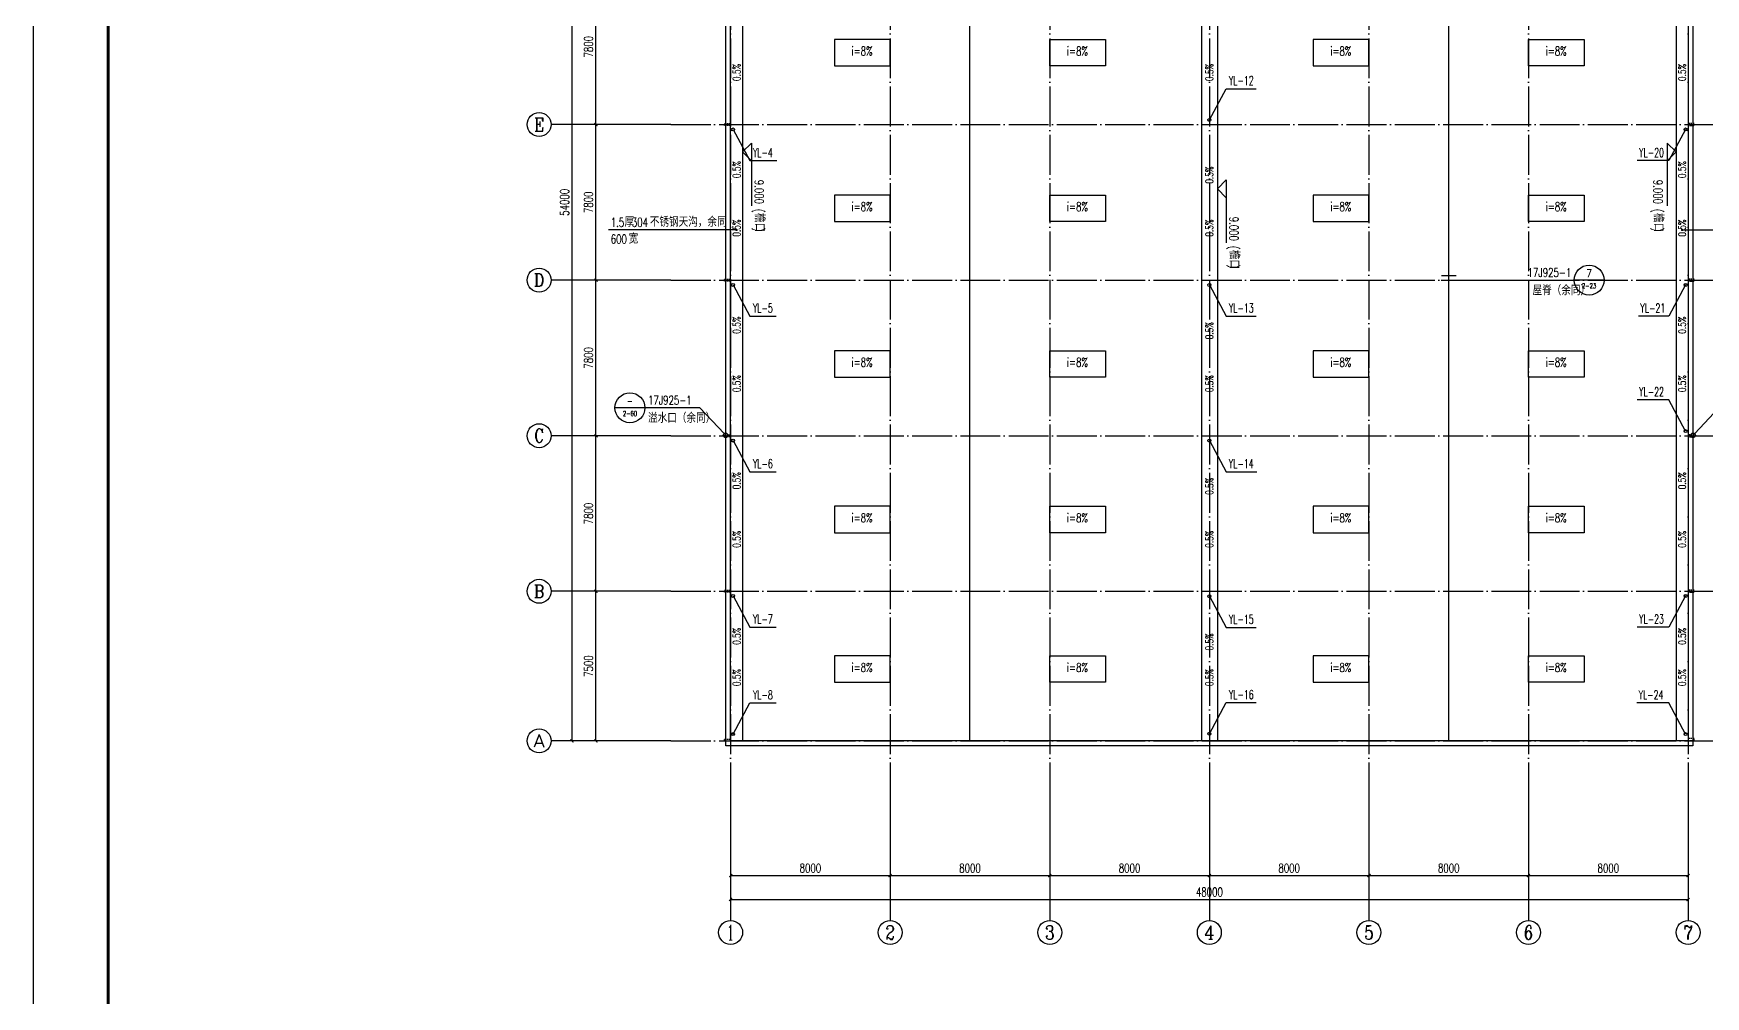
# Model space of a CAD drawing. Header units: millimetres. Extents: x 3804182 to 7463862, y 18008854 to 19247705.
# Drawn here: x 4682022 to 4765847, y 18732202 to 18780483 of the extents above; entities that cross this region are included whole.
import ezdxf
from ezdxf.enums import TextEntityAlignment as Align

# ---------------------------------------------------------------- set-up
doc = ezdxf.new("R2010")
doc.units = ezdxf.units.MM
doc.header["$LTSCALE"] = 1000
doc.header["$MEASUREMENT"] = 0
doc.linetypes.add('DASH', pattern=[0.35, 0.25, -0.1])
doc.linetypes.add('DOTE', pattern=[2.42, 2, -0.2, 0.02, -0.2])
doc.layers.get('Defpoints').update_dxf_attribs({"color": 1})
for name, color, linetype in [('AXIS_TEXT', 7, 'Continuous'), ('AXIS_外部', 171, 'Continuous'), ('DIM_IDEN', 171, 'Continuous'), ('DIM_LEAD', 145, 'Continuous'), ('DIM_SYMB', 165, 'Continuous'), ('DIM_雨水', 3, 'Continuous'), ('DOTE', 250, 'DOTE'), ('GROUND', 150, 'Continuous'), ('PUB_DIM', 161, 'Continuous'), ('PUB_TEXT', 7, 'Continuous'), ('TK', 4, 'Continuous'), ('TWT_TEXT', 7, 'Continuous'), ('VPIPE-雨水', 4, 'Continuous')]:
    doc.layers.add(name, color=color, linetype=linetype)
doc.styles.add('_TCH_AXIS', font='COMPLEX', dxfattribs={"bigfont": 'GBCBIG'})
doc.styles.add('_TCH_DIM', font='SIMPLEX', dxfattribs={"bigfont": 'GBCBIG'})
doc.styles.add('_TCH_DIM_T3', font='SIMPLEX', dxfattribs={"width": 0.705882, "bigfont": 'GBCBIG'})
doc.styles.add('_TCH_LABEL', font='COMPLEX', dxfattribs={"bigfont": 'GBCBIG'})
doc.styles.add('_TWT_SERIAL', font='COMPLEX', dxfattribs={"width": 0.8, "height": 3, "bigfont": 'HZTXT'})
doc.styles.add('COMPLEX', font='COMPLEX')
doc.dimstyles.new('_TCH_ARCH&&150', dxfattribs={"dimtxt": 446.25, "dimasz": 150, "dimexe": 375, "dimexo": 450, "dimgap": 150, "dimtad": 1, "dimdec": 0, "dimzin": 0, "dimdsep": 46, "dimtxsty": '_TCH_DIM_T3', "dimblk": 'ARCHTICK', "dimcen": 0.09, "dimclrt": 7, "dimazin": 2, "dimtfac": 1, "dimtdec": 0, "dimtix": 1, "dimtmove": 2, "dimatfit": 3, "dimfxl": 0, "dimtolj": 1, "dimtzin": 0, "dimarcsym": 0})

# ---------------------------------------------------------------- blocks, each defined once
blk = doc.blocks.new('GeYuanFrame_73458841', base_point=(20.09, 4.53))
at = {"layer": 'TK'}
blk.add_lwpolyline([(20.09, 4.53), (20.09, 598.53), (861.09, 598.53), (861.09, 4.53)], close=True, dxfattribs=at)
at = {"layer": 'TK', "const_width": 1}
blk.add_lwpolyline([(45.09, 588.53), (851.09, 588.53), (851.09, 14.53), (45.09, 14.53)], close=True, dxfattribs=at)
blk = doc.blocks.new('_ArchTick')
at = {"color": 0, "linetype": 'ByBlock', "const_width": 0.4}
blk.add_lwpolyline([(-0.5, -0.5), (0.5, 0.5)], dxfattribs=at)
blk = doc.blocks.new('*D98')
at = {"layer": 'AXIS_外部', "color": 0, "lineweight": -2}
for p, q in [((4716972, 18741568), (4716972, 18737893)), ((4724972, 18741568), (4724972, 18737893)), ((4716972, 18738268), (4724972, 18738268))]:
    blk.add_line(p, q, dxfattribs=at)
at = {"layer": 'Defpoints', "color": 0}
for p in [(4716972, 18742018), (4724972, 18742018), (4724972, 18738268)]:
    blk.add_point(p, dxfattribs=at)
at = {"layer": 'AXIS_外部', "color": 0, "lineweight": -2, "xscale": 150, "yscale": 150, "zscale": 150, "rotation": 180}
blk.add_blockref('_ArchTick', (4716972, 18738268), dxfattribs=at)
at = {"layer": 'AXIS_外部', "color": 0, "lineweight": -2, "xscale": 150, "yscale": 150, "zscale": 150}
blk.add_blockref('_ArchTick', (4724972, 18738268), dxfattribs=at)
at = {"layer": 'AXIS_外部', "color": 7, "insert": (4720972, 18738641), "char_height": 446.2, "attachment_point": 5, "style": '_TCH_DIM_T3'}
blk.add_mtext('\\A1;8000', dxfattribs=at)
blk = doc.blocks.new('*D99')
at = {"layer": 'AXIS_外部', "color": 0, "lineweight": -2}
for p, q in [((4724972, 18741568), (4724972, 18737893)), ((4732972, 18741568), (4732972, 18737893)), ((4724972, 18738268), (4732972, 18738268))]:
    blk.add_line(p, q, dxfattribs=at)
at = {"layer": 'Defpoints', "color": 0}
for p in [(4724972, 18742018), (4732972, 18742018), (4732972, 18738268)]:
    blk.add_point(p, dxfattribs=at)
at = {"layer": 'AXIS_外部', "color": 0, "lineweight": -2, "xscale": 150, "yscale": 150, "zscale": 150, "rotation": 180}
blk.add_blockref('_ArchTick', (4724972, 18738268), dxfattribs=at)
at = {"layer": 'AXIS_外部', "color": 0, "lineweight": -2, "xscale": 150, "yscale": 150, "zscale": 150}
blk.add_blockref('_ArchTick', (4732972, 18738268), dxfattribs=at)
at = {"layer": 'AXIS_外部', "color": 7, "insert": (4728972, 18738641), "char_height": 446.2, "attachment_point": 5, "style": '_TCH_DIM_T3'}
blk.add_mtext('\\A1;8000', dxfattribs=at)
blk = doc.blocks.new('*D100')
at = {"layer": 'AXIS_外部', "color": 0, "lineweight": -2}
for p, q in [((4732972, 18741568), (4732972, 18737893)), ((4740972, 18741568), (4740972, 18737893)), ((4732972, 18738268), (4740972, 18738268))]:
    blk.add_line(p, q, dxfattribs=at)
at = {"layer": 'Defpoints', "color": 0}
for p in [(4732972, 18742018), (4740972, 18742018), (4740972, 18738268)]:
    blk.add_point(p, dxfattribs=at)
at = {"layer": 'AXIS_外部', "color": 0, "lineweight": -2, "xscale": 150, "yscale": 150, "zscale": 150, "rotation": 180}
blk.add_blockref('_ArchTick', (4732972, 18738268), dxfattribs=at)
at = {"layer": 'AXIS_外部', "color": 0, "lineweight": -2, "xscale": 150, "yscale": 150, "zscale": 150}
blk.add_blockref('_ArchTick', (4740972, 18738268), dxfattribs=at)
at = {"layer": 'AXIS_外部', "color": 7, "insert": (4736972, 18738641), "char_height": 446.2, "attachment_point": 5, "style": '_TCH_DIM_T3'}
blk.add_mtext('\\A1;8000', dxfattribs=at)
blk = doc.blocks.new('*D101')
at = {"layer": 'AXIS_外部', "color": 0, "lineweight": -2}
for p, q in [((4740972, 18741568), (4740972, 18737893)), ((4748972, 18741568), (4748972, 18737893)), ((4740972, 18738268), (4748972, 18738268))]:
    blk.add_line(p, q, dxfattribs=at)
at = {"layer": 'Defpoints', "color": 0}
for p in [(4740972, 18742018), (4748972, 18742018), (4748972, 18738268)]:
    blk.add_point(p, dxfattribs=at)
at = {"layer": 'AXIS_外部', "color": 0, "lineweight": -2, "xscale": 150, "yscale": 150, "zscale": 150, "rotation": 180}
blk.add_blockref('_ArchTick', (4740972, 18738268), dxfattribs=at)
at = {"layer": 'AXIS_外部', "color": 0, "lineweight": -2, "xscale": 150, "yscale": 150, "zscale": 150}
blk.add_blockref('_ArchTick', (4748972, 18738268), dxfattribs=at)
at = {"layer": 'AXIS_外部', "color": 7, "insert": (4744972, 18738641), "char_height": 446.2, "attachment_point": 5, "style": '_TCH_DIM_T3'}
blk.add_mtext('\\A1;8000', dxfattribs=at)
blk = doc.blocks.new('*D102')
at = {"layer": 'AXIS_外部', "color": 0, "lineweight": -2}
for p, q in [((4748972, 18741568), (4748972, 18737893)), ((4756972, 18741568), (4756972, 18737893)), ((4748972, 18738268), (4756972, 18738268))]:
    blk.add_line(p, q, dxfattribs=at)
at = {"layer": 'Defpoints', "color": 0}
for p in [(4748972, 18742018), (4756972, 18742018), (4756972, 18738268)]:
    blk.add_point(p, dxfattribs=at)
at = {"layer": 'AXIS_外部', "color": 0, "lineweight": -2, "xscale": 150, "yscale": 150, "zscale": 150, "rotation": 180}
blk.add_blockref('_ArchTick', (4748972, 18738268), dxfattribs=at)
at = {"layer": 'AXIS_外部', "color": 0, "lineweight": -2, "xscale": 150, "yscale": 150, "zscale": 150}
blk.add_blockref('_ArchTick', (4756972, 18738268), dxfattribs=at)
at = {"layer": 'AXIS_外部', "color": 7, "insert": (4752972, 18738641), "char_height": 446.2, "attachment_point": 5, "style": '_TCH_DIM_T3'}
blk.add_mtext('\\A1;8000', dxfattribs=at)
blk = doc.blocks.new('*D103')
at = {"layer": 'AXIS_外部', "color": 0, "lineweight": -2}
for p, q in [((4756972, 18741568), (4756972, 18737893)), ((4764972, 18741568), (4764972, 18737893)), ((4756972, 18738268), (4764972, 18738268))]:
    blk.add_line(p, q, dxfattribs=at)
at = {"layer": 'Defpoints', "color": 0}
for p in [(4756972, 18742018), (4764972, 18742018), (4764972, 18738268)]:
    blk.add_point(p, dxfattribs=at)
at = {"layer": 'AXIS_外部', "color": 0, "lineweight": -2, "xscale": 150, "yscale": 150, "zscale": 150, "rotation": 180}
blk.add_blockref('_ArchTick', (4756972, 18738268), dxfattribs=at)
at = {"layer": 'AXIS_外部', "color": 0, "lineweight": -2, "xscale": 150, "yscale": 150, "zscale": 150}
blk.add_blockref('_ArchTick', (4764972, 18738268), dxfattribs=at)
at = {"layer": 'AXIS_外部', "color": 7, "insert": (4760972, 18738641), "char_height": 446.2, "attachment_point": 5, "style": '_TCH_DIM_T3'}
blk.add_mtext('\\A1;8000', dxfattribs=at)
blk = doc.blocks.new('*D104')
at = {"layer": 'AXIS_外部', "color": 0, "lineweight": -2}
for p, q in [((4716972, 18741568), (4716972, 18736693)), ((4764972, 18741568), (4764972, 18736693)), ((4716972, 18737068), (4764972, 18737068))]:
    blk.add_line(p, q, dxfattribs=at)
at = {"layer": 'Defpoints', "color": 0}
for p in [(4716972, 18742018), (4764972, 18742018), (4764972, 18737068)]:
    blk.add_point(p, dxfattribs=at)
at = {"layer": 'AXIS_外部', "color": 0, "lineweight": -2, "xscale": 150, "yscale": 150, "zscale": 150, "rotation": 180}
blk.add_blockref('_ArchTick', (4716972, 18737068), dxfattribs=at)
at = {"layer": 'AXIS_外部', "color": 0, "lineweight": -2, "xscale": 150, "yscale": 150, "zscale": 150}
blk.add_blockref('_ArchTick', (4764972, 18737068), dxfattribs=at)
at = {"layer": 'AXIS_外部', "color": 7, "insert": (4740972, 18737441), "char_height": 446.2, "attachment_point": 5, "style": '_TCH_DIM_T3'}
blk.add_mtext('\\A1;48000', dxfattribs=at)
blk = doc.blocks.new('*D105')
at = {"layer": 'AXIS_外部', "color": 0, "lineweight": -2}
for p, q in [((4713522, 18752518), (4709847, 18752518)), ((4710222, 18745018), (4710222, 18752518)), ((4713522, 18745018), (4709847, 18745018))]:
    blk.add_line(p, q, dxfattribs=at)
at = {"layer": 'Defpoints', "color": 0}
for p in [(4710222, 18752518), (4713972, 18752518), (4713972, 18745018)]:
    blk.add_point(p, dxfattribs=at)
at = {"layer": 'AXIS_外部', "color": 0, "lineweight": -2, "xscale": 150, "yscale": 150, "zscale": 150}
for p, rotation in [((4710222, 18752518), 90), ((4710222, 18745018), 270)]:
    blk.add_blockref('_ArchTick', p, dxfattribs=dict(at, rotation=rotation))
at = {"layer": 'AXIS_外部', "color": 7, "insert": (4709848, 18748768), "char_height": 446.2, "attachment_point": 5, "rotation": 90, "style": '_TCH_DIM_T3'}
blk.add_mtext('\\A1;7500', dxfattribs=at)
blk = doc.blocks.new('*D106')
at = {"layer": 'AXIS_外部', "color": 0, "lineweight": -2}
for p, q in [((4713522, 18760318), (4709847, 18760318)), ((4710222, 18752518), (4710222, 18760318)), ((4713522, 18752518), (4709847, 18752518))]:
    blk.add_line(p, q, dxfattribs=at)
at = {"layer": 'Defpoints', "color": 0}
for p in [(4710222, 18760318), (4713972, 18760318), (4713972, 18752518)]:
    blk.add_point(p, dxfattribs=at)
at = {"layer": 'AXIS_外部', "color": 0, "lineweight": -2, "xscale": 150, "yscale": 150, "zscale": 150}
for p, rotation in [((4710222, 18760318), 90), ((4710222, 18752518), 270)]:
    blk.add_blockref('_ArchTick', p, dxfattribs=dict(at, rotation=rotation))
at = {"layer": 'AXIS_外部', "color": 7, "insert": (4709848, 18756418), "char_height": 446.2, "attachment_point": 5, "rotation": 90, "style": '_TCH_DIM_T3'}
blk.add_mtext('\\A1;7800', dxfattribs=at)
blk = doc.blocks.new('*D107')
at = {"layer": 'AXIS_外部', "color": 0, "lineweight": -2}
for p, q in [((4713522, 18768118), (4709847, 18768118)), ((4710222, 18760318), (4710222, 18768118)), ((4713522, 18760318), (4709847, 18760318))]:
    blk.add_line(p, q, dxfattribs=at)
at = {"layer": 'Defpoints', "color": 0}
for p in [(4710222, 18768118), (4713972, 18768118), (4713972, 18760318)]:
    blk.add_point(p, dxfattribs=at)
at = {"layer": 'AXIS_外部', "color": 0, "lineweight": -2, "xscale": 150, "yscale": 150, "zscale": 150}
for p, rotation in [((4710222, 18768118), 90), ((4710222, 18760318), 270)]:
    blk.add_blockref('_ArchTick', p, dxfattribs=dict(at, rotation=rotation))
at = {"layer": 'AXIS_外部', "color": 7, "insert": (4709848, 18764218), "char_height": 446.2, "attachment_point": 5, "rotation": 90, "style": '_TCH_DIM_T3'}
blk.add_mtext('\\A1;7800', dxfattribs=at)
blk = doc.blocks.new('*D108')
at = {"layer": 'AXIS_外部', "color": 0, "lineweight": -2}
for p, q in [((4713522, 18775918), (4709847, 18775918)), ((4710222, 18768118), (4710222, 18775918)), ((4713522, 18768118), (4709847, 18768118))]:
    blk.add_line(p, q, dxfattribs=at)
at = {"layer": 'Defpoints', "color": 0}
for p in [(4710222, 18775918), (4713972, 18775918), (4713972, 18768118)]:
    blk.add_point(p, dxfattribs=at)
at = {"layer": 'AXIS_外部', "color": 0, "lineweight": -2, "xscale": 150, "yscale": 150, "zscale": 150}
for p, rotation in [((4710222, 18775918), 90), ((4710222, 18768118), 270)]:
    blk.add_blockref('_ArchTick', p, dxfattribs=dict(at, rotation=rotation))
at = {"layer": 'AXIS_外部', "color": 7, "insert": (4709848, 18772018), "char_height": 446.2, "attachment_point": 5, "rotation": 90, "style": '_TCH_DIM_T3'}
blk.add_mtext('\\A1;7800', dxfattribs=at)
blk = doc.blocks.new('*D109')
at = {"layer": 'AXIS_外部', "color": 0, "lineweight": -2}
for p, q in [((4713522, 18783718), (4709847, 18783718)), ((4710222, 18775918), (4710222, 18783718)), ((4713522, 18775918), (4709847, 18775918))]:
    blk.add_line(p, q, dxfattribs=at)
at = {"layer": 'Defpoints', "color": 0}
for p in [(4710222, 18783718), (4713972, 18783718), (4713972, 18775918)]:
    blk.add_point(p, dxfattribs=at)
at = {"layer": 'AXIS_外部', "color": 0, "lineweight": -2, "xscale": 150, "yscale": 150, "zscale": 150}
for p, rotation in [((4710222, 18783718), 90), ((4710222, 18775918), 270)]:
    blk.add_blockref('_ArchTick', p, dxfattribs=dict(at, rotation=rotation))
at = {"layer": 'AXIS_外部', "color": 7, "insert": (4709848, 18779818), "char_height": 446.2, "attachment_point": 5, "rotation": 90, "style": '_TCH_DIM_T3'}
blk.add_mtext('\\A1;7800', dxfattribs=at)
blk = doc.blocks.new('*D112')
at = {"layer": 'AXIS_外部', "color": 0, "lineweight": -2}
for p, q in [((4713522, 18799018), (4708647, 18799018)), ((4709022, 18745018), (4709022, 18799018)), ((4713522, 18745018), (4708647, 18745018))]:
    blk.add_line(p, q, dxfattribs=at)
at = {"layer": 'Defpoints', "color": 0}
for p in [(4709022, 18799018), (4713972, 18799018), (4713972, 18745018)]:
    blk.add_point(p, dxfattribs=at)
at = {"layer": 'AXIS_外部', "color": 0, "lineweight": -2, "xscale": 150, "yscale": 150, "zscale": 150}
for p, rotation in [((4709022, 18799018), 90), ((4709022, 18745018), 270)]:
    blk.add_blockref('_ArchTick', p, dxfattribs=dict(at, rotation=rotation))
at = {"layer": 'AXIS_外部', "color": 7, "insert": (4708648, 18772018), "char_height": 446.2, "attachment_point": 5, "rotation": 90, "style": '_TCH_DIM_T3'}
blk.add_mtext('\\A1;54000', dxfattribs=at)
blk = doc.blocks.new('_AXISO')
blk.add_circle((0, 0), 0.5)
at = {"layer": 'AXIS_TEXT', "style": 'COMPLEX', "width": 1.041667}
blk.add_attdef('A', text='', height=0.56, dxfattribs=at).set_placement((-0.25, -0.28), (0.25, -0.28), align=Align.FIT)

msp = doc.modelspace()

# ---------------------------------------------------------------- linework, layer by layer
for points in [[(4722173.9, 18778855.5), (4724971.6, 18778855.5), (4724971.6, 18780180.5), (4722173.9, 18780180.5)], [(4735769.3, 18778855.5), (4732971.6, 18778855.5), (4732971.6, 18780180.5), (4735769.3, 18780180.5)], [(4746173.9, 18778855.5), (4748971.6, 18778855.5), (4748971.6, 18780180.5), (4746173.9, 18780180.5)], [(4759769.3, 18778855.5), (4756971.6, 18778855.5), (4756971.6, 18780180.5), (4759769.3, 18780180.5)], [(4722173.9, 18771055.5), (4724971.6, 18771055.5), (4724971.6, 18772380.5), (4722173.9, 18772380.5)], [(4735769.3, 18771055.5), (4732971.6, 18771055.5), (4732971.6, 18772380.5), (4735769.3, 18772380.5)], [(4746173.9, 18771055.5), (4748971.6, 18771055.5), (4748971.6, 18772380.5), (4746173.9, 18772380.5)], [(4759769.3, 18771055.5), (4756971.6, 18771055.5), (4756971.6, 18772380.5), (4759769.3, 18772380.5)], [(4722173.9, 18763255.5), (4724971.6, 18763255.5), (4724971.6, 18764580.5), (4722173.9, 18764580.5)], [(4735769.3, 18763255.5), (4732971.6, 18763255.5), (4732971.6, 18764580.5), (4735769.3, 18764580.5)], [(4746173.9, 18763255.5), (4748971.6, 18763255.5), (4748971.6, 18764580.5), (4746173.9, 18764580.5)], [(4759769.3, 18763255.5), (4756971.6, 18763255.5), (4756971.6, 18764580.5), (4759769.3, 18764580.5)], [(4722173.9, 18755455.5), (4724971.6, 18755455.5), (4724971.6, 18756780.5), (4722173.9, 18756780.5)], [(4735769.3, 18755455.5), (4732971.6, 18755455.5), (4732971.6, 18756780.5), (4735769.3, 18756780.5)], [(4746173.9, 18755455.5), (4748971.6, 18755455.5), (4748971.6, 18756780.5), (4746173.9, 18756780.5)], [(4759769.3, 18755455.5), (4756971.6, 18755455.5), (4756971.6, 18756780.5), (4759769.3, 18756780.5)], [(4722173.9, 18747955.5), (4724971.6, 18747955.5), (4724971.6, 18749280.5), (4722173.9, 18749280.5)], [(4735769.3, 18747955.5), (4732971.6, 18747955.5), (4732971.6, 18749280.5), (4735769.3, 18749280.5)], [(4746173.9, 18747955.5), (4748971.6, 18747955.5), (4748971.6, 18749280.5), (4746173.9, 18749280.5)], [(4759769.3, 18747955.5), (4756971.6, 18747955.5), (4756971.6, 18749280.5), (4759769.3, 18749280.5)]]:
    msp.add_lwpolyline(points, close=True)
at = {"linetype": 'DASH', "ltscale": 0.3}
for points in [[(4716971.6, 18775968), (4716971.6, 18775868), (4716671.6, 18775868), (4716671.6, 18775968)], [(4764971.6, 18775968), (4764971.6, 18775868), (4765271.6, 18775868), (4765271.6, 18775968)], [(4716971.6, 18768168), (4716971.6, 18768068), (4716671.6, 18768068), (4716671.6, 18768168)], [(4764971.6, 18768168), (4764971.6, 18768068), (4765271.6, 18768068), (4765271.6, 18768168)], [(4716971.6, 18760368), (4716971.6, 18760268), (4716671.6, 18760268), (4716671.6, 18760368)], [(4764971.6, 18760368), (4764971.6, 18760268), (4765271.6, 18760268), (4765271.6, 18760368)], [(4716971.6, 18752568), (4716971.6, 18752468), (4716671.6, 18752468), (4716671.6, 18752568)], [(4764971.6, 18752568), (4764971.6, 18752468), (4765271.6, 18752468), (4765271.6, 18752568)], [(4716971.6, 18745109.8), (4716971.6, 18745009.8), (4716671.6, 18745009.8), (4716671.6, 18745109.8)], [(4764971.6, 18745145.5), (4764971.6, 18745045.5), (4765271.6, 18745045.5), (4765271.6, 18745145.5)]]:
    msp.add_lwpolyline(points, close=True, dxfattribs=at)
at = {"layer": 'AXIS_外部'}
for p, q in [((4728971.6, 18745018), (4728971.6, 18799018)), ((4752971.6, 18745018), (4752971.6, 18799018)), ((4713971.6, 18775918), (4707971.6, 18775918)), ((4713971.6, 18768118), (4707971.6, 18768118)), ((4713971.6, 18760318), (4707971.6, 18760318)), ((4713971.6, 18752518), (4707971.6, 18752518)), ((4713971.6, 18745018), (4707971.6, 18745018)), ((4716971.6, 18742018), (4716971.6, 18736018)), ((4724971.6, 18742018), (4724971.6, 18736018)), ((4732971.6, 18742018), (4732971.6, 18736018)), ((4740971.6, 18742018), (4740971.6, 18736018)), ((4748971.6, 18742018), (4748971.6, 18736018)), ((4756971.6, 18742018), (4756971.6, 18736018)), ((4764971.6, 18742018), (4764971.6, 18736018))]:
    msp.add_line(p, q, dxfattribs=at)
at = {"layer": 'DIM_IDEN'}
for p, q in [((4752596.6, 18768118), (4756330.5, 18768118)), ((4756330.5, 18768118), (4759259.5, 18768118)), ((4760759.5, 18768118), (4759259.5, 18768118)), ((4712675.6, 18761718.9), (4711175.6, 18761718.9)), ((4715427.1, 18761718.9), (4712675.6, 18761718.9)), ((4716642.4, 18760421.6), (4715427.1, 18761718.9)), ((4765300.8, 18760421.6), (4766516.1, 18761718.9))]:
    msp.add_line(p, q, dxfattribs=at)
at = {"layer": 'DIM_IDEN', "const_width": 75}
msp.add_lwpolyline([(4752596.6, 18768343), (4753346.6, 18768343)], dxfattribs=at)
at = {"layer": 'DIM_IDEN'}
for centre, radius in [((4760009.5, 18768118), 750), ((4711925.6, 18761718.9), 750), ((4716721.6, 18760337.1), 115.8), ((4765221.6, 18760337.1), 115.8)]:
    msp.add_circle(centre, radius, dxfattribs=at)
at = {"layer": 'DIM_LEAD'}
for p, q in [((4717040.4, 18770633.4), (4710857.8, 18770633.4)), ((4717268.7, 18770633.4), (4717040.4, 18770633.4)), ((4764674.4, 18770633.4), (4764902.8, 18770633.4)), ((4764902.8, 18770633.4), (4771085.3, 18770633.4))]:
    msp.add_line(p, q, dxfattribs=at)
at = {"layer": 'DIM_LEAD', "const_width": 60}
for points in [[(4717298.7, 18770633.4, 1), (4717238.7, 18770633.4, 1)], [(4764644.4, 18770633.4, 1), (4764704.4, 18770633.4, 1)]]:
    msp.add_lwpolyline(points, format="xyb", close=True, dxfattribs=at)
at = {"layer": 'DIM_SYMB'}
for points in [[(4724272.2, 18779271.7, 0, 0, 0), (4723324.5, 18779271.7, 120, 0, 0), (4722874.5, 18779271.7, 0, 0, 0)], [(4733671, 18779271.7, 0, 0, 0), (4734618.7, 18779271.7, 120, 0, 0), (4735068.7, 18779271.7, 0, 0, 0)], [(4748272.2, 18779271.7, 0, 0, 0), (4747324.5, 18779271.7, 120, 0, 0), (4746874.5, 18779271.7, 0, 0, 0)], [(4757671, 18779271.7, 0, 0, 0), (4758618.7, 18779271.7, 120, 0, 0), (4759068.7, 18779271.7, 0, 0, 0)], [(4724272.2, 18771471.7, 0, 0, 0), (4723324.5, 18771471.7, 120, 0, 0), (4722874.5, 18771471.7, 0, 0, 0)], [(4733671, 18771471.7, 0, 0, 0), (4734618.7, 18771471.7, 120, 0, 0), (4735068.7, 18771471.7, 0, 0, 0)], [(4748272.2, 18771471.7, 0, 0, 0), (4747324.5, 18771471.7, 120, 0, 0), (4746874.5, 18771471.7, 0, 0, 0)], [(4757671, 18771471.7, 0, 0, 0), (4758618.7, 18771471.7, 120, 0, 0), (4759068.7, 18771471.7, 0, 0, 0)], [(4724272.2, 18763671.7, 0, 0, 0), (4723324.5, 18763671.7, 120, 0, 0), (4722874.5, 18763671.7, 0, 0, 0)], [(4733671, 18763671.7, 0, 0, 0), (4734618.7, 18763671.7, 120, 0, 0), (4735068.7, 18763671.7, 0, 0, 0)], [(4748272.2, 18763671.7, 0, 0, 0), (4747324.5, 18763671.7, 120, 0, 0), (4746874.5, 18763671.7, 0, 0, 0)], [(4757671, 18763671.7, 0, 0, 0), (4758618.7, 18763671.7, 120, 0, 0), (4759068.7, 18763671.7, 0, 0, 0)], [(4724272.2, 18755871.7, 0, 0, 0), (4723324.5, 18755871.7, 120, 0, 0), (4722874.5, 18755871.7, 0, 0, 0)], [(4733671, 18755871.7, 0, 0, 0), (4734618.7, 18755871.7, 120, 0, 0), (4735068.7, 18755871.7, 0, 0, 0)], [(4748272.2, 18755871.7, 0, 0, 0), (4747324.5, 18755871.7, 120, 0, 0), (4746874.5, 18755871.7, 0, 0, 0)], [(4757671, 18755871.7, 0, 0, 0), (4758618.7, 18755871.7, 120, 0, 0), (4759068.7, 18755871.7, 0, 0, 0)], [(4724272.2, 18748371.7, 0, 0, 0), (4723324.5, 18748371.7, 120, 0, 0), (4722874.5, 18748371.7, 0, 0, 0)], [(4733671, 18748371.7, 0, 0, 0), (4734618.7, 18748371.7, 120, 0, 0), (4735068.7, 18748371.7, 0, 0, 0)], [(4748272.2, 18748371.7, 0, 0, 0), (4747324.5, 18748371.7, 120, 0, 0), (4746874.5, 18748371.7, 0, 0, 0)], [(4757671, 18748371.7, 0, 0, 0), (4758618.7, 18748371.7, 120, 0, 0), (4759068.7, 18748371.7, 0, 0, 0)]]:
    msp.add_lwpolyline(points, format="xyseb", dxfattribs=at)
at = {"layer": 'DIM_雨水'}
for p, q in [((4740971.6, 18776149.4), (4741816, 18777713.2)), ((4741816, 18777713.2), (4743325.6, 18777713.2)), ((4717098.8, 18775673), (4717943.2, 18774109.3)), ((4764844.4, 18775673), (4763999.9, 18774109.3)), ((4717943.2, 18774109.3), (4719287.5, 18774109.3)), ((4763999.9, 18774109.3), (4762425.5, 18774109.3)), ((4717098.8, 18767873), (4717943.2, 18766309.3)), ((4740971.6, 18767873), (4741816, 18766309.3)), ((4764844.4, 18767873), (4763999.9, 18766309.3)), ((4717943.2, 18766309.3), (4719262.6, 18766309.3)), ((4741816, 18766309.3), (4743325.6, 18766309.3)), ((4763999.9, 18766309.3), (4762490.4, 18766309.3)), ((4763999.9, 18762113.2), (4762425.5, 18762113.2)), ((4764844.4, 18760549.4), (4763999.9, 18762113.2)), ((4717098.8, 18760073), (4717943.2, 18758509.3)), ((4740971.6, 18760073), (4741816, 18758509.3)), ((4717943.2, 18758509.3), (4719262.6, 18758509.3)), ((4741816, 18758509.3), (4743351.4, 18758509.3)), ((4717098.8, 18752283), (4717943.2, 18750719.3)), ((4740971.6, 18752273), (4741816, 18750709.3)), ((4764844.4, 18752283), (4763999.9, 18750719.3)), ((4717943.2, 18750719.3), (4719262.6, 18750719.3)), ((4741816, 18750709.3), (4743325.6, 18750709.3)), ((4763999.9, 18750719.3), (4762425.5, 18750719.3)), ((4717098.8, 18745359.4), (4717943.2, 18746923.2)), ((4717943.2, 18746923.2), (4719262.6, 18746923.2)), ((4740971.6, 18745373.1), (4741816, 18746936.8)), ((4741816, 18746936.8), (4743325.6, 18746936.8)), ((4763999.9, 18746923.2), (4762399.4, 18746923.2)), ((4764844.4, 18745359.4), (4763999.9, 18746923.2))]:
    msp.add_line(p, q, dxfattribs=at)
at = {"layer": 'DOTE'}
for p, q in [((4716971.6, 18802018), (4716971.6, 18742018)), ((4724971.6, 18802018), (4724971.6, 18742018)), ((4732971.6, 18802018), (4732971.6, 18742018)), ((4740971.6, 18802018), (4740971.6, 18742018)), ((4748971.6, 18802018), (4748971.6, 18742018)), ((4756971.6, 18802018), (4756971.6, 18742018)), ((4764971.6, 18802018), (4764971.6, 18742018)), ((4713971.6, 18775918), (4770344.5, 18775918)), ((4713971.6, 18768118), (4770344.5, 18768118)), ((4713971.6, 18760318), (4770344.5, 18760318)), ((4713971.6, 18752518), (4770344.5, 18752518)), ((4713971.6, 18745018), (4770344.5, 18745018))]:
    msp.add_line(p, q, dxfattribs=at)
at = {"layer": 'GROUND'}
for p, q in [((4717571.6, 18799018), (4717571.6, 18745018)), ((4740571.6, 18799018), (4740571.6, 18745018)), ((4741371.6, 18799018), (4741371.6, 18745018)), ((4764371.6, 18799018), (4764371.6, 18745018))]:
    msp.add_line(p, q, dxfattribs=at)
for points in [[(4716731.6, 18799258), (4765211.6, 18799258), (4765211.6, 18744778), (4716731.6, 18744778)], [(4716971.6, 18799018), (4764971.6, 18799018), (4764971.6, 18745018), (4716971.6, 18745018)]]:
    msp.add_lwpolyline(points, close=True, dxfattribs=at)
at = {"layer": 'PUB_DIM'}
for p, q in [((4717571.6, 18774540.9), (4718021.6, 18774990.9)), ((4717571.6, 18774540.9), (4718021.6, 18774090.9)), ((4718021.6, 18774990.9), (4718021.6, 18771840.9)), ((4764371.6, 18774540.9), (4763921.6, 18774990.9)), ((4763921.6, 18774990.9), (4763921.6, 18771840.9)), ((4764371.6, 18774540.9), (4763921.6, 18774090.9)), ((4741371.6, 18772691), (4741821.6, 18773141)), ((4741371.6, 18772691), (4741821.6, 18772241)), ((4741821.6, 18773141), (4741821.6, 18769991))]:
    msp.add_line(p, q, dxfattribs=at)
for points in [[(4717269.1, 18777962.8, 0, 0, 0), (4717269.1, 18776912.8, 120, 0, 0), (4717269.1, 18776462.8, 0, 0, 0)], [(4740971.6, 18777962.8, 0, 0, 0), (4740971.6, 18776912.8, 120, 0, 0), (4740971.6, 18776462.8, 0, 0, 0)], [(4764674, 18777962.8, 0, 0, 0), (4764674, 18776912.8, 120, 0, 0), (4764674, 18776462.8, 0, 0, 0)], [(4717269.1, 18774239.9, 0, 0, 0), (4717269.1, 18775289.9, 120, 0, 0), (4717269.1, 18775739.9, 0, 0, 0)], [(4740971.6, 18773960.6, 0, 0, 0), (4740971.6, 18775010.6, 120, 0, 0), (4740971.6, 18775460.6, 0, 0, 0)], [(4764674, 18774239.9, 0, 0, 0), (4764674, 18775289.9, 120, 0, 0), (4764674, 18775739.9, 0, 0, 0)], [(4717269.1, 18770162.8, 0, 0, 0), (4717269.1, 18769112.8, 120, 0, 0), (4717269.1, 18768662.8, 0, 0, 0)], [(4740971.6, 18770162.8, 0, 0, 0), (4740971.6, 18769112.8, 120, 0, 0), (4740971.6, 18768662.8, 0, 0, 0)], [(4764674, 18770162.8, 0, 0, 0), (4764674, 18769112.8, 120, 0, 0), (4764674, 18768662.8, 0, 0, 0)], [(4717269.1, 18766439.9, 0, 0, 0), (4717269.1, 18767489.9, 120, 0, 0), (4717269.1, 18767939.9, 0, 0, 0)], [(4740971.6, 18766160.6, 0, 0, 0), (4740971.6, 18767210.6, 120, 0, 0), (4740971.6, 18767660.6, 0, 0, 0)], [(4764674, 18766439.9, 0, 0, 0), (4764674, 18767489.9, 120, 0, 0), (4764674, 18767939.9, 0, 0, 0)], [(4717269.1, 18762362.8, 0, 0, 0), (4717269.1, 18761312.8, 120, 0, 0), (4717269.1, 18760862.8, 0, 0, 0)], [(4740971.6, 18762362.8, 0, 0, 0), (4740971.6, 18761312.8, 120, 0, 0), (4740971.6, 18760862.8, 0, 0, 0)], [(4764674, 18762362.8, 0, 0, 0), (4764674, 18761312.8, 120, 0, 0), (4764674, 18760862.8, 0, 0, 0)], [(4717269.1, 18758639.9, 0, 0, 0), (4717269.1, 18759689.9, 120, 0, 0), (4717269.1, 18760139.9, 0, 0, 0)], [(4764674, 18758639.9, 0, 0, 0), (4764674, 18759689.9, 120, 0, 0), (4764674, 18760139.9, 0, 0, 0)], [(4740971.6, 18758360.6, 0, 0, 0), (4740971.6, 18759410.6, 120, 0, 0), (4740971.6, 18759860.6, 0, 0, 0)], [(4717269.1, 18754562.8, 0, 0, 0), (4717269.1, 18753512.8, 120, 0, 0), (4717269.1, 18753062.8, 0, 0, 0)], [(4740971.6, 18754562.8, 0, 0, 0), (4740971.6, 18753512.8, 120, 0, 0), (4740971.6, 18753062.8, 0, 0, 0)], [(4764674, 18754562.8, 0, 0, 0), (4764674, 18753512.8, 120, 0, 0), (4764674, 18753062.8, 0, 0, 0)], [(4717269.1, 18750839.9, 0, 0, 0), (4717269.1, 18751889.9, 120, 0, 0), (4717269.1, 18752339.9, 0, 0, 0)], [(4740971.6, 18750560.6, 0, 0, 0), (4740971.6, 18751610.6, 120, 0, 0), (4740971.6, 18752060.6, 0, 0, 0)], [(4764674, 18750839.9, 0, 0, 0), (4764674, 18751889.9, 120, 0, 0), (4764674, 18752339.9, 0, 0, 0)], [(4717269.1, 18747630.9, 0, 0, 0), (4717269.1, 18746580.9, 120, 0, 0), (4717269.1, 18746130.9, 0, 0, 0)], [(4740971.6, 18747630.9, 0, 0, 0), (4740971.6, 18746580.9, 120, 0, 0), (4740971.6, 18746130.9, 0, 0, 0)], [(4764674, 18747630.9, 0, 0, 0), (4764674, 18746580.9, 120, 0, 0), (4764674, 18746130.9, 0, 0, 0)]]:
    msp.add_lwpolyline(points, format="xyseb", dxfattribs=at)
at = {"layer": 'VPIPE-雨水', "linetype": 'Continuous'}
for centre in [(4740971.6, 18776149.4), (4717098.8, 18775673), (4764844.4, 18775673), (4717098.8, 18767873), (4740971.6, 18767873), (4764844.4, 18767873), (4717098.8, 18760073), (4740971.6, 18760073), (4764844.4, 18760549.4), (4717098.8, 18752283), (4740971.6, 18752273), (4764844.4, 18752283), (4717098.8, 18745359.4), (4740971.6, 18745373.1), (4764844.4, 18745359.4)]:
    msp.add_circle(centre, 75, dxfattribs=at)

# ---------------------------------------------------------------- block references
at = {"layer": 'AXIS_外部', "xscale": 150, "yscale": 150, "zscale": 150}
msp.add_blockref('GeYuanFrame_73458841', (4682021.6, 18729586.6), dxfattribs=at)
at = {"layer": 'AXIS_外部'}
ref = msp.add_blockref('_AXISO', (4707371.6, 18775918), dxfattribs=dict(at, xscale=1200, yscale=1200, zscale=1200))
ref.add_attrib('A', 'E', dxfattribs={"layer": 'AXIS_TEXT', "height": 668.2, "style": '_TCH_AXIS'}).set_placement((4707117, 18775584), (4707626.1, 18775584), align=Align.FIT)
ref = msp.add_blockref('_AXISO', (4707371.6, 18768118), dxfattribs=dict(at, xscale=1200, yscale=1200, zscale=1200))
ref.add_attrib('A', 'D', dxfattribs={"layer": 'AXIS_TEXT', "height": 652.9, "style": '_TCH_AXIS'}).set_placement((4707107.3, 18767791.6), (4707635.8, 18767791.6), align=Align.FIT)
ref = msp.add_blockref('_AXISO', (4707371.6, 18760318), dxfattribs=dict(at, xscale=1200, yscale=1200, zscale=1200))
ref.add_attrib('A', 'C', dxfattribs={"layer": 'AXIS_TEXT', "height": 683.5, "style": '_TCH_AXIS'}).set_placement((4707127.5, 18759976.3), (4707615.7, 18759976.3), align=Align.FIT)
ref = msp.add_blockref('_AXISO', (4707371.6, 18752518), dxfattribs=dict(at, xscale=1200, yscale=1200, zscale=1200))
ref.add_attrib('A', 'B', dxfattribs={"layer": 'AXIS_TEXT', "height": 652.9, "style": '_TCH_AXIS'}).set_placement((4707107.3, 18752191.6), (4707635.8, 18752191.6), align=Align.FIT)
ref = msp.add_blockref('_AXISO', (4707371.6, 18745018), dxfattribs=dict(at, xscale=1200, yscale=1200, zscale=1200))
ref.add_attrib('A', 'A', dxfattribs={"layer": 'AXIS_TEXT', "height": 637.8, "style": '_TCH_AXIS'}).set_placement((4707098.2, 18744699.1), (4707644.9, 18744699.1), align=Align.FIT)
ref = msp.add_blockref('_AXISO', (4716971.6, 18735418), dxfattribs=dict(at, xscale=1200, yscale=1200, zscale=1200))
ref.add_attrib('A', '1', dxfattribs={"layer": 'AXIS_TEXT', "height": 772.1, "style": '_TCH_AXIS'}).set_placement((4716806.1, 18735032), (4717137, 18735032), align=Align.FIT)
ref = msp.add_blockref('_AXISO', (4724971.6, 18735418), dxfattribs=dict(at, xscale=1200, yscale=1200, zscale=1200))
ref.add_attrib('A', '2', dxfattribs={"layer": 'AXIS_TEXT', "height": 698.9, "style": '_TCH_AXIS'}).set_placement((4724738.6, 18735068.6), (4725204.6, 18735068.6), align=Align.FIT)
ref = msp.add_blockref('_AXISO', (4732971.6, 18735418), dxfattribs=dict(at, xscale=1200, yscale=1200, zscale=1200))
ref.add_attrib('A', '3', dxfattribs={"layer": 'AXIS_TEXT', "height": 698.9, "style": '_TCH_AXIS'}).set_placement((4732738.6, 18735068.6), (4733204.6, 18735068.6), align=Align.FIT)
ref = msp.add_blockref('_AXISO', (4740971.6, 18735418), dxfattribs=dict(at, xscale=1200, yscale=1200, zscale=1200))
ref.add_attrib('A', '4', dxfattribs={"layer": 'AXIS_TEXT', "height": 668.2, "style": '_TCH_AXIS'}).set_placement((4740717, 18735084), (4741226.1, 18735084), align=Align.FIT)
ref = msp.add_blockref('_AXISO', (4748971.6, 18735418), dxfattribs=dict(at, xscale=1200, yscale=1200, zscale=1200))
ref.add_attrib('A', '5', dxfattribs={"layer": 'AXIS_TEXT', "height": 698.9, "style": '_TCH_AXIS'}).set_placement((4748738.6, 18735068.6), (4749204.6, 18735068.6), align=Align.FIT)
ref = msp.add_blockref('_AXISO', (4756971.6, 18735418), dxfattribs=dict(at, xscale=1200, yscale=1200, zscale=1200))
ref.add_attrib('A', '6', dxfattribs={"layer": 'AXIS_TEXT', "height": 698.9, "style": '_TCH_AXIS'}).set_placement((4756738.6, 18735068.6), (4757204.6, 18735068.6), align=Align.FIT)
ref = msp.add_blockref('_AXISO', (4764971.6, 18735418), dxfattribs=dict(at, xscale=1200, yscale=1200, zscale=1200))
ref.add_attrib('A', '7', dxfattribs={"layer": 'AXIS_TEXT', "height": 698.9, "style": '_TCH_AXIS'}).set_placement((4764738.6, 18735068.6), (4765204.6, 18735068.6), align=Align.FIT)

# ---------------------------------------------------------------- texts
at = {"layer": 'PUB_TEXT', "width": 0.705882}
for s, style, p in [('i=8%', '_TCH_DIM', (4723033.3, 18779376.7)), ('i=8%', '_TCH_DIM', (4733829.8, 18779376.7)), ('i=8%', '_TCH_DIM', (4747033.3, 18779376.7)), ('i=8%', '_TCH_DIM', (4757829.8, 18779376.7)), ('i=8%', '_TCH_DIM', (4723033.3, 18771576.7)), ('i=8%', '_TCH_DIM', (4733829.8, 18771576.7)), ('i=8%', '_TCH_DIM', (4747033.3, 18771576.7)), ('i=8%', '_TCH_DIM', (4757829.8, 18771576.7)), ('1.5', '_TCH_DIM', (4710962.8, 18770790.9)), ('304', '_TCH_DIM', (4712021.4, 18770790.9)), ('600', '_TCH_DIM', (4710962.8, 18769950.9)), ('17J925-1', '_TCH_LABEL', (4756927, 18768275.5)), ('i=8%', '_TCH_DIM', (4723033.3, 18763776.7)), ('i=8%', '_TCH_DIM', (4733829.8, 18763776.7)), ('i=8%', '_TCH_DIM', (4747033.3, 18763776.7)), ('i=8%', '_TCH_DIM', (4757829.8, 18763776.7)), ('17J925-1', '_TCH_LABEL', (4712833.1, 18761876.4)), ('i=8%', '_TCH_DIM', (4723033.3, 18755976.7)), ('i=8%', '_TCH_DIM', (4733829.8, 18755976.7)), ('i=8%', '_TCH_DIM', (4747033.3, 18755976.7)), ('i=8%', '_TCH_DIM', (4757829.8, 18755976.7)), ('i=8%', '_TCH_DIM', (4723033.3, 18748476.7)), ('i=8%', '_TCH_DIM', (4733829.8, 18748476.7)), ('i=8%', '_TCH_DIM', (4747033.3, 18748476.7)), ('i=8%', '_TCH_DIM', (4757829.8, 18748476.7))]:
    msp.add_text(s, height=446.25, dxfattribs=dict(at, style=style)).set_placement(p)
at = {"layer": 'PUB_TEXT', "style": '_TCH_DIM', "width": 0.705882}
for s, height, rotation, p in [('0.5%%%', 382.5, 90, (4717460.4, 18778097.8)), ('0.5%%%', 382.5, 90, (4741162.8, 18778097.8)), ('0.5%%%', 382.5, 90, (4764865.3, 18778097.8)), ('0.5%%%', 382.5, 90, (4717460.4, 18773230.6)), ('0.5%%%', 382.5, 90, (4741162.8, 18772951.3)), ('0.5%%%', 382.5, 90, (4764865.3, 18773230.6)), ('9.000', 446.25, 270, (4718179.1, 18773145.9)), ('9.000', 446.25, 270, (4763239.1, 18773145.9)), ('0.5%%%', 382.5, 90, (4717460.4, 18770297.8)), ('(', 446.2, 270, (4718179.1, 18771690.9)), ('0.5%%%', 382.5, 90, (4741162.8, 18770297.8)), ('9.000', 446.25, 270, (4741979.1, 18771296)), ('(', 446.2, 270, (4763239.1, 18771690.9)), ('0.5%%%', 382.5, 90, (4764865.3, 18770297.8)), (')', 446.2, 270, (4718179.1, 18770743.7)), (')', 446.2, 270, (4763239.1, 18770743.7)), ('(', 446.2, 270, (4741979.1, 18769841)), (')', 446.2, 270, (4741979.1, 18768893.8)), ('0.5%%%', 382.5, 90, (4717460.4, 18765430.6)), ('0.5%%%', 382.5, 90, (4741162.8, 18765151.3)), ('0.5%%%', 382.5, 90, (4764865.3, 18765430.6)), ('0.5%%%', 382.5, 90, (4717460.4, 18762497.8)), ('0.5%%%', 382.5, 90, (4741162.8, 18762497.8)), ('0.5%%%', 382.5, 90, (4764865.3, 18762497.8)), ('0.5%%%', 382.5, 90, (4717460.4, 18757630.6)), ('0.5%%%', 382.5, 90, (4764865.3, 18757630.6)), ('0.5%%%', 382.5, 90, (4741162.8, 18757351.3)), ('0.5%%%', 382.5, 90, (4717460.4, 18754697.8)), ('0.5%%%', 382.5, 90, (4741162.8, 18754697.8)), ('0.5%%%', 382.5, 90, (4764865.3, 18754697.8)), ('0.5%%%', 382.5, 90, (4717460.4, 18749830.6)), ('0.5%%%', 382.5, 90, (4741162.8, 18749551.3)), ('0.5%%%', 382.5, 90, (4764865.3, 18749830.6)), ('0.5%%%', 382.5, 90, (4717460.4, 18747765.9)), ('0.5%%%', 382.5, 90, (4741162.8, 18747765.9)), ('0.5%%%', 382.5, 90, (4764865.3, 18747765.9))]:
    msp.add_text(s, height=height, rotation=rotation, dxfattribs=at).set_placement(p)
at = {"layer": 'PUB_TEXT'}
for s, height, style, p in [('厚', 506.4, '_TCH_DIM', (4711652.8, 18770790.9)), ('不锈钢天沟，余同', 506.38, '_TCH_DIM', (4712921.4, 18770790.9)), ('宽', 506.4, '_TCH_DIM', (4711862.8, 18769950.9)), ('屋脊（余同）', 506.38, '_TCH_LABEL', (4757171.2, 18767360.3)), ('溢水口（余同）', 506.38, '_TCH_LABEL', (4712833.1, 18760961.1))]:
    msp.add_text(s, height=height, dxfattribs=dict(at, style=style)).set_placement(p)
at = {"layer": 'PUB_TEXT', "style": '_TCH_DIM'}
for p in [(4718179.1, 18771480.9), (4763239.1, 18771480.9), (4741979.1, 18769631)]:
    msp.add_text('檐口', height=506.38, rotation=270, dxfattribs=at).set_placement(p)
at = {"layer": 'PUB_TEXT', "style": '_TCH_LABEL'}
for s, height, width, p, p2 in [('7', 386.8, 1.259968, (4759863, 18768257.5), (4760156, 18768257.5)), ('2-23', 247.65, 1.048661, (4759651.3, 18767705.9), (4760367.7, 18767705.9)), ('-', 388, 1.148619, (4711782.9, 18761858.2), (4712068.3, 18761858.2)), ('2-60', 250.28, 1.029088, (4711569.6, 18761304.6), (4712281.5, 18761304.6))]:
    msp.add_text(s, height=height, dxfattribs=dict(at, width=width)).set_placement(p, p2, align=Align.FIT)
at = {"layer": 'TWT_TEXT', "style": '_TWT_SERIAL', "width": 0.64}
for s, p in [('YL-12', (4741946.4, 18777893.2)), ('YL-4', (4718086.6, 18774289.3)), ('YL-20', (4762515.5, 18774289.3)), ('YL-5', (4718089.1, 18766489.3)), ('YL-13', (4741946.4, 18766489.3)), ('YL-21', (4762580.4, 18766489.3)), ('YL-22', (4762515.5, 18762293.2)), ('YL-6', (4718089.1, 18758689.3)), ('YL-14', (4741944.9, 18758689.3)), ('YL-7', (4718089.1, 18750899.3)), ('YL-15', (4741946.4, 18750889.3)), ('YL-23', (4762515.5, 18750899.3)), ('YL-8', (4718089.1, 18747103.2)), ('YL-16', (4741946.4, 18747116.8)), ('YL-24', (4762489.4, 18747103.2))]:
    msp.add_text(s, height=450, dxfattribs=at).set_placement(p)

# ---------------------------------------------------------------- dimensions: what is measured, and where the dimension line sits
at = {"layer": 'AXIS_外部'}
for p1, p2, distance, picture, middle in [((4713971.6, 18745018), (4713971.6, 18799018), 4950, '*D112', (4708648.5, 18772018)), ((4713971.6, 18775918), (4713971.6, 18783718), 3750, '*D109', (4709848.5, 18779818)), ((4713971.6, 18768118), (4713971.6, 18775918), 3750, '*D108', (4709848.5, 18772018)), ((4713971.6, 18760318), (4713971.6, 18768118), 3750, '*D107', (4709848.5, 18764218)), ((4713971.6, 18752518), (4713971.6, 18760318), 3750, '*D106', (4709848.5, 18756418)), ((4713971.6, 18745018), (4713971.6, 18752518), 3750, '*D105', (4709848.5, 18748768)), ((4716971.6, 18742018), (4724971.6, 18742018), -3750, '*D98', (4720971.6, 18738641.2)), ((4716971.6, 18742018), (4764971.6, 18742018), -4950, '*D104', (4740971.6, 18737441.2)), ((4724971.6, 18742018), (4732971.6, 18742018), -3750, '*D99', (4728971.6, 18738641.2)), ((4732971.6, 18742018), (4740971.6, 18742018), -3750, '*D100', (4736971.6, 18738641.2)), ((4740971.6, 18742018), (4748971.6, 18742018), -3750, '*D101', (4744971.6, 18738641.2)), ((4748971.6, 18742018), (4756971.6, 18742018), -3750, '*D102', (4752971.6, 18738641.2)), ((4756971.6, 18742018), (4764971.6, 18742018), -3750, '*D103', (4760971.6, 18738641.2))]:
    dim = msp.add_aligned_dim(p1=p1, p2=p2, distance=distance, dimstyle='_TCH_ARCH&&150', dxfattribs=at)
    dim.commit()
    dim.dimension.update_dxf_attribs({"geometry": picture, "text_midpoint": middle})

doc.saveas('drawing.dxf')
